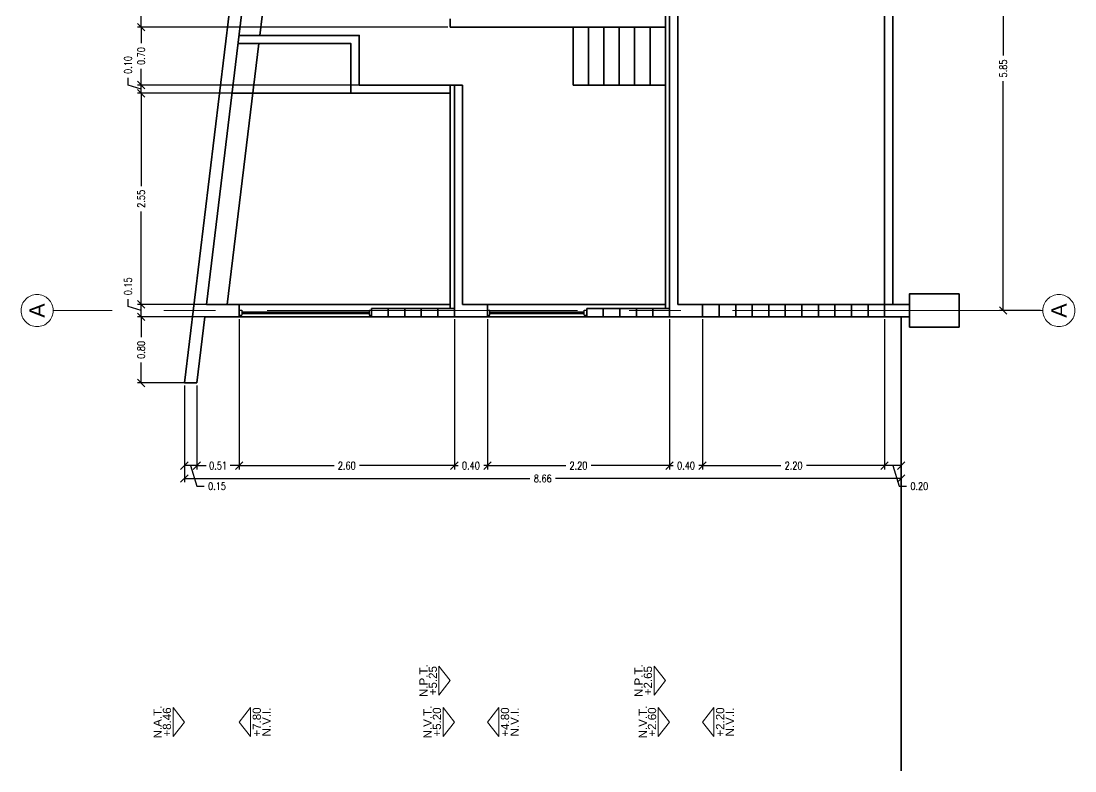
# Model space of a CAD drawing. Header units: metres. Extents: x -255 to -21, y -382 to -241.
# Drawn here: x -81.55 to -68.82, y -305.02 to -295.96 of the extents above; entities that cross this region are included whole.
import ezdxf
from ezdxf.enums import TextEntityAlignment as Align

# ---------------------------------------------------------------- set-up
doc = ezdxf.new("R2010")
doc.units = ezdxf.units.M
doc.header["$LTSCALE"] = 5
doc.header["$MEASUREMENT"] = 0
doc.linetypes.add('CENTER2', pattern=[1.125, 0.75, -0.125, 0.125, -0.125])
doc.layers.get('0').update_dxf_attribs({"color": 30})
for name, color, linetype, lineweight in [('A-ANNO-DIMS', 3, 'Continuous', 18), ('A-ANNO-SYMB', 3, 'Continuous', 18), ('A-ANNO-TEXT', 3, 'Continuous', 18), ('A-ELEV-MBE1', 7, 'Continuous', 35), ('A-GLAZ-FULL', 4, 'Continuous', 25), ('A-SECT-MCUT', 7, 'Continuous', 35), ('A-WALL-FULL-INTR', 7, 'Continuous', 35)]:
    doc.layers.add(name, color=color, linetype=linetype, lineweight=lineweight)
doc.styles.add('E-ARIAL', font='arial.ttf')
doc.styles.add('E-ROMANS', font='romans.shx', dxfattribs={"width": 0.8})
doc.styles.get("Standard").update_dxf_attribs({"font": 'arial.ttf'})
doc.dimstyles.new('E-0050_TICK_18', dxfattribs={"dimscale": 0.001, "dimtxt": 90, "dimasz": 90, "dimexe": 45, "dimexo": 30, "dimgap": 45, "dimtad": 0, "dimzin": 0, "dimdsep": 46, "dimtxsty": 'E-ROMANS', "dimblk": 'OBLIQUE', "dimcen": 45, "dimclrd": 256, "dimclre": 256, "dimclrt": 256, "dimadec": 0, "dimazin": 0, "dimtfac": 1, "dimtmove": 1, "dimatfit": 3, "dimldrblk": 'OPEN90', "dimfxl": 1, "dimtfill": 1, "dimtolj": 1, "dimtzin": 0, "dimarcsym": 0})

# ---------------------------------------------------------------- blocks, each defined once
blk = doc.blocks.new('TAG-LEVEL-CO')
for points in [[(0.352, 0.272), (-0.352, 0.272)], [(0.352, 0.272), (0, 0), (-0.352, 0.272)]]:
    blk.add_lwpolyline(points)
at = {"style": 'E-ARIAL'}
for tag, p in [('N.P.T.', (0, 0.486)), ('%%P0,00', (0, 0.262))]:
    blk.add_attdef(tag, text='', height=0.2, dxfattribs=at).set_placement(p, align=Align.BOTTOM_CENTER)
blk = doc.blocks.new('_Oblique')
at = {"color": 0, "linetype": 'ByBlock', "lineweight": -2}
blk.add_line((-0.5, -0.5), (0.5, 0.5), dxfattribs=at)
blk = doc.blocks.new('*D385')
at = {"layer": 'A-ANNO-DIMS', "lineweight": -2, "transparency": 16777216}
for p, q in [((-71.118, -299.561), (-71.118, -301.375)), ((-70.918, -299.561), (-70.918, -301.375)), ((-70.918, -301.33), (-71.118, -301.33)), ((-71.018, -301.33), (-70.943, -301.577)), ((-70.943, -301.577), (-70.853, -301.577))]:
    blk.add_line(p, q, dxfattribs=at)
at = {"layer": 'A-ANNO-DIMS', "lineweight": -2, "transparency": 16777216, "xscale": 0.09, "yscale": 0.09, "zscale": 0.09, "rotation": 180}
blk.add_blockref('_Oblique', (-71.118, -301.33), dxfattribs=at)
at = {"layer": 'A-ANNO-DIMS', "lineweight": -2, "transparency": 16777216, "xscale": 0.09, "yscale": 0.09, "zscale": 0.09}
blk.add_blockref('_Oblique', (-70.918, -301.33), dxfattribs=at)
at = {"layer": 'A-ANNO-DIMS', "transparency": 16777216, "insert": (-70.699, -301.577), "char_height": 0.09, "attachment_point": 5, "style": 'E-ROMANS', "bg_fill": 3, "box_fill_scale": 1.25, "bg_fill_color": 256, "bg_fill_true_color": 13158600, "bg_fill_transparency": 0}
blk.add_mtext('\\A1;0.20', dxfattribs=at)
blk = doc.blocks.new('_Open90')
at = {"color": 0, "linetype": 'ByBlock', "lineweight": -2}
for p, q in [((0, 0), (-1, 0)), ((-0.5, 0.5), (0, 0)), ((0, 0), (-0.5, -0.5))]:
    blk.add_line(p, q, dxfattribs=at)
blk = doc.blocks.new('*D386')
at = {"layer": 'A-ANNO-DIMS', "lineweight": -2, "transparency": 16777216}
for p, q in [((-73.318, -299.561), (-73.318, -301.375)), ((-71.118, -299.561), (-71.118, -301.375)), ((-73.318, -301.33), (-72.372, -301.33)), ((-71.118, -301.33), (-72.063, -301.33))]:
    blk.add_line(p, q, dxfattribs=at)
at = {"layer": 'A-ANNO-DIMS', "lineweight": -2, "transparency": 16777216, "xscale": 0.09, "yscale": 0.09, "zscale": 0.09, "rotation": 180}
blk.add_blockref('_Oblique', (-73.318, -301.33), dxfattribs=at)
at = {"layer": 'A-ANNO-DIMS', "lineweight": -2, "transparency": 16777216, "xscale": 0.09, "yscale": 0.09, "zscale": 0.09}
blk.add_blockref('_Oblique', (-71.118, -301.33), dxfattribs=at)
at = {"layer": 'A-ANNO-DIMS', "transparency": 16777216, "insert": (-72.218, -301.33), "char_height": 0.09, "attachment_point": 5, "style": 'E-ROMANS', "bg_fill": 3, "box_fill_scale": 1.25, "bg_fill_color": 256, "bg_fill_true_color": 13158600, "bg_fill_transparency": 0}
blk.add_mtext('\\A1;2.20', dxfattribs=at)
blk = doc.blocks.new('*D387')
at = {"layer": 'A-ANNO-DIMS', "lineweight": -2, "transparency": 16777216}
for p, q in [((-73.718, -299.561), (-73.718, -301.375)), ((-73.318, -299.561), (-73.318, -301.375)), ((-73.718, -301.33), (-73.672, -301.33)), ((-73.318, -301.33), (-73.363, -301.33))]:
    blk.add_line(p, q, dxfattribs=at)
at = {"layer": 'A-ANNO-DIMS', "lineweight": -2, "transparency": 16777216, "xscale": 0.09, "yscale": 0.09, "zscale": 0.09, "rotation": 180}
blk.add_blockref('_Oblique', (-73.718, -301.33), dxfattribs=at)
at = {"layer": 'A-ANNO-DIMS', "lineweight": -2, "transparency": 16777216, "xscale": 0.09, "yscale": 0.09, "zscale": 0.09}
blk.add_blockref('_Oblique', (-73.318, -301.33), dxfattribs=at)
at = {"layer": 'A-ANNO-DIMS', "transparency": 16777216, "insert": (-73.518, -301.33), "char_height": 0.09, "attachment_point": 5, "style": 'E-ROMANS', "bg_fill": 3, "box_fill_scale": 1.25, "bg_fill_color": 256, "bg_fill_true_color": 13158600, "bg_fill_transparency": 0}
blk.add_mtext('\\A1;0.40', dxfattribs=at)
blk = doc.blocks.new('*D388')
at = {"layer": 'A-ANNO-DIMS', "lineweight": -2, "transparency": 16777216}
for p, q in [((-75.918, -299.561), (-75.918, -301.375)), ((-73.718, -299.561), (-73.718, -301.375)), ((-75.918, -301.33), (-74.972, -301.33)), ((-73.718, -301.33), (-74.663, -301.33))]:
    blk.add_line(p, q, dxfattribs=at)
at = {"layer": 'A-ANNO-DIMS', "lineweight": -2, "transparency": 16777216, "xscale": 0.09, "yscale": 0.09, "zscale": 0.09, "rotation": 180}
blk.add_blockref('_Oblique', (-75.918, -301.33), dxfattribs=at)
at = {"layer": 'A-ANNO-DIMS', "lineweight": -2, "transparency": 16777216, "xscale": 0.09, "yscale": 0.09, "zscale": 0.09}
blk.add_blockref('_Oblique', (-73.718, -301.33), dxfattribs=at)
at = {"layer": 'A-ANNO-DIMS', "transparency": 16777216, "insert": (-74.818, -301.33), "char_height": 0.09, "attachment_point": 5, "style": 'E-ROMANS', "bg_fill": 3, "box_fill_scale": 1.25, "bg_fill_color": 256, "bg_fill_true_color": 13158600, "bg_fill_transparency": 0}
blk.add_mtext('\\A1;2.20', dxfattribs=at)
blk = doc.blocks.new('*D389')
at = {"layer": 'A-ANNO-DIMS', "lineweight": -2, "transparency": 16777216}
for p, q in [((-76.318, -299.561), (-76.318, -301.375)), ((-75.918, -299.561), (-75.918, -301.375)), ((-76.318, -301.33), (-76.272, -301.33)), ((-75.918, -301.33), (-75.963, -301.33))]:
    blk.add_line(p, q, dxfattribs=at)
at = {"layer": 'A-ANNO-DIMS', "lineweight": -2, "transparency": 16777216, "xscale": 0.09, "yscale": 0.09, "zscale": 0.09, "rotation": 180}
blk.add_blockref('_Oblique', (-76.318, -301.33), dxfattribs=at)
at = {"layer": 'A-ANNO-DIMS', "lineweight": -2, "transparency": 16777216, "xscale": 0.09, "yscale": 0.09, "zscale": 0.09}
blk.add_blockref('_Oblique', (-75.918, -301.33), dxfattribs=at)
at = {"layer": 'A-ANNO-DIMS', "transparency": 16777216, "insert": (-76.118, -301.33), "char_height": 0.09, "attachment_point": 5, "style": 'E-ROMANS', "bg_fill": 3, "box_fill_scale": 1.25, "bg_fill_color": 256, "bg_fill_true_color": 13158600, "bg_fill_transparency": 0}
blk.add_mtext('\\A1;0.40', dxfattribs=at)
blk = doc.blocks.new('*D390')
at = {"layer": 'A-ANNO-DIMS', "lineweight": -2, "transparency": 16777216}
for p, q in [((-78.918, -299.561), (-78.918, -301.375)), ((-76.318, -299.561), (-76.318, -301.375)), ((-78.918, -301.33), (-77.772, -301.33)), ((-76.318, -301.33), (-77.463, -301.33))]:
    blk.add_line(p, q, dxfattribs=at)
at = {"layer": 'A-ANNO-DIMS', "lineweight": -2, "transparency": 16777216, "xscale": 0.09, "yscale": 0.09, "zscale": 0.09, "rotation": 180}
blk.add_blockref('_Oblique', (-78.918, -301.33), dxfattribs=at)
at = {"layer": 'A-ANNO-DIMS', "lineweight": -2, "transparency": 16777216, "xscale": 0.09, "yscale": 0.09, "zscale": 0.09}
blk.add_blockref('_Oblique', (-76.318, -301.33), dxfattribs=at)
at = {"layer": 'A-ANNO-DIMS', "transparency": 16777216, "insert": (-77.618, -301.33), "char_height": 0.09, "attachment_point": 5, "style": 'E-ROMANS', "bg_fill": 3, "box_fill_scale": 1.25, "bg_fill_color": 256, "bg_fill_true_color": 13158600, "bg_fill_transparency": 0}
blk.add_mtext('\\A1;2.60', dxfattribs=at)
blk = doc.blocks.new('*D391')
at = {"layer": 'A-ANNO-DIMS', "lineweight": -2, "transparency": 16777216}
for p, q in [((-78.918, -299.561), (-78.918, -301.375)), ((-79.43, -300.361), (-79.43, -301.375)), ((-79.43, -301.33), (-79.318, -301.33)), ((-78.918, -301.33), (-79.029, -301.33))]:
    blk.add_line(p, q, dxfattribs=at)
at = {"layer": 'A-ANNO-DIMS', "lineweight": -2, "transparency": 16777216, "xscale": 0.09, "yscale": 0.09, "zscale": 0.09, "rotation": 180}
blk.add_blockref('_Oblique', (-79.43, -301.33), dxfattribs=at)
at = {"layer": 'A-ANNO-DIMS', "lineweight": -2, "transparency": 16777216, "xscale": 0.09, "yscale": 0.09, "zscale": 0.09}
blk.add_blockref('_Oblique', (-78.918, -301.33), dxfattribs=at)
at = {"layer": 'A-ANNO-DIMS', "transparency": 16777216, "insert": (-79.174, -301.33), "char_height": 0.09, "attachment_point": 5, "style": 'E-ROMANS', "bg_fill": 3, "box_fill_scale": 1.25, "bg_fill_color": 256, "bg_fill_true_color": 13158600, "bg_fill_transparency": 0}
blk.add_mtext('\\A1;0.51', dxfattribs=at)
blk = doc.blocks.new('*D392')
at = {"layer": 'A-ANNO-DIMS', "lineweight": -2, "transparency": 16777216}
for p, q in [((-79.581, -300.361), (-79.581, -301.375)), ((-79.43, -300.361), (-79.43, -301.375)), ((-79.43, -301.33), (-79.581, -301.33)), ((-79.506, -301.33), (-79.432, -301.577)), ((-79.432, -301.577), (-79.342, -301.577))]:
    blk.add_line(p, q, dxfattribs=at)
at = {"layer": 'A-ANNO-DIMS', "lineweight": -2, "transparency": 16777216, "xscale": 0.09, "yscale": 0.09, "zscale": 0.09, "rotation": 180}
blk.add_blockref('_Oblique', (-79.581, -301.33), dxfattribs=at)
at = {"layer": 'A-ANNO-DIMS', "lineweight": -2, "transparency": 16777216, "xscale": 0.09, "yscale": 0.09, "zscale": 0.09}
blk.add_blockref('_Oblique', (-79.43, -301.33), dxfattribs=at)
at = {"layer": 'A-ANNO-DIMS', "transparency": 16777216, "insert": (-79.187, -301.577), "char_height": 0.09, "attachment_point": 5, "style": 'E-ROMANS', "bg_fill": 3, "box_fill_scale": 1.25, "bg_fill_color": 256, "bg_fill_true_color": 13158600, "bg_fill_transparency": 0}
blk.add_mtext('\\A1;0.15', dxfattribs=at)
blk = doc.blocks.new('*D393')
at = {"layer": 'A-ANNO-DIMS', "lineweight": -2, "transparency": 16777216}
for p, q in [((-79.581, -300.361), (-79.581, -301.531)), ((-70.918, -300.361), (-70.918, -301.531)), ((-79.581, -301.486), (-75.404, -301.486)), ((-70.918, -301.486), (-75.095, -301.486))]:
    blk.add_line(p, q, dxfattribs=at)
at = {"layer": 'A-ANNO-DIMS', "lineweight": -2, "transparency": 16777216, "xscale": 0.09, "yscale": 0.09, "zscale": 0.09, "rotation": 180}
blk.add_blockref('_Oblique', (-79.581, -301.486), dxfattribs=at)
at = {"layer": 'A-ANNO-DIMS', "lineweight": -2, "transparency": 16777216, "xscale": 0.09, "yscale": 0.09, "zscale": 0.09}
blk.add_blockref('_Oblique', (-70.918, -301.486), dxfattribs=at)
at = {"layer": 'A-ANNO-DIMS', "transparency": 16777216, "insert": (-75.249, -301.486), "char_height": 0.09, "attachment_point": 5, "style": 'E-ROMANS', "bg_fill": 3, "box_fill_scale": 1.25, "bg_fill_color": 256, "bg_fill_true_color": 13158600, "bg_fill_transparency": 0}
blk.add_mtext('\\A1;8.66', dxfattribs=at)
blk = doc.blocks.new('*D394')
at = {"layer": 'A-ANNO-DIMS', "lineweight": -2, "transparency": 16777216}
for p, q in [((-79.363, -299.531), (-80.149, -299.531)), ((-80.104, -299.531), (-80.104, -299.776)), ((-80.104, -300.331), (-80.104, -300.085)), ((-79.46, -300.331), (-80.149, -300.331))]:
    blk.add_line(p, q, dxfattribs=at)
at = {"layer": 'A-ANNO-DIMS', "lineweight": -2, "transparency": 16777216, "xscale": 0.09, "yscale": 0.09, "zscale": 0.09}
for p, rotation in [((-80.104, -299.531), 90), ((-80.104, -300.331), 270)]:
    blk.add_blockref('_Oblique', p, dxfattribs=dict(at, rotation=rotation))
at = {"layer": 'A-ANNO-DIMS', "transparency": 16777216, "insert": (-80.104, -299.931), "char_height": 0.09, "attachment_point": 5, "rotation": 90, "style": 'E-ROMANS', "bg_fill": 3, "box_fill_scale": 1.25, "bg_fill_color": 256, "bg_fill_true_color": 13158600, "bg_fill_transparency": 0}
blk.add_mtext('\\A1;0.80', dxfattribs=at)
blk = doc.blocks.new('*D399')
at = {"layer": 'A-ANNO-DIMS', "lineweight": -2, "transparency": 16777216}
for p, q in [((-69.235, -293.606), (-69.729, -293.606)), ((-69.684, -293.606), (-69.684, -296.376)), ((-69.684, -299.456), (-69.684, -296.685)), ((-69.235, -299.456), (-69.729, -299.456))]:
    blk.add_line(p, q, dxfattribs=at)
at = {"layer": 'A-ANNO-DIMS', "lineweight": -2, "transparency": 16777216, "xscale": 0.09, "yscale": 0.09, "zscale": 0.09}
for p, rotation in [((-69.684, -293.606), 90), ((-69.684, -299.456), 270)]:
    blk.add_blockref('_Oblique', p, dxfattribs=dict(at, rotation=rotation))
at = {"layer": 'A-ANNO-DIMS', "transparency": 16777216, "insert": (-69.684, -296.531), "char_height": 0.09, "attachment_point": 5, "rotation": 90, "style": 'E-ROMANS', "bg_fill": 3, "box_fill_scale": 1.25, "bg_fill_color": 256, "bg_fill_true_color": 13158600, "bg_fill_transparency": 0}
blk.add_mtext('\\A1;5.85', dxfattribs=at)
blk = doc.blocks.new('*D562')
at = {"layer": 'A-ANNO-DIMS', "lineweight": -2, "transparency": 16777216}
for p, q in [((-80.262, -299.408), (-80.262, -299.318)), ((-80.104, -299.456), (-80.262, -299.408)), ((-78.948, -299.381), (-80.149, -299.381)), ((-80.104, -299.531), (-80.104, -299.381)), ((-78.948, -299.531), (-80.149, -299.531))]:
    blk.add_line(p, q, dxfattribs=at)
at = {"layer": 'A-ANNO-DIMS', "lineweight": -2, "transparency": 16777216, "xscale": 0.09, "yscale": 0.09, "zscale": 0.09, "rotation": 270}
blk.add_blockref('_Oblique', (-80.104, -299.531), dxfattribs=at)
at = {"layer": 'A-ANNO-DIMS', "transparency": 16777216, "insert": (-80.262, -299.164), "char_height": 0.09, "attachment_point": 5, "rotation": 90, "style": 'E-ROMANS', "bg_fill": 3, "box_fill_scale": 1.25, "bg_fill_color": 256, "bg_fill_true_color": 13158600, "bg_fill_transparency": 0}
blk.add_mtext('\\A1;0.15', dxfattribs=at)
at = {"layer": 'A-ANNO-DIMS', "lineweight": -2, "transparency": 16777216, "xscale": 0.09, "yscale": 0.09, "zscale": 0.09, "rotation": 90}
blk.add_blockref('_Oblique', (-80.104, -299.381), dxfattribs=at)
blk = doc.blocks.new('*D563')
at = {"layer": 'A-ANNO-DIMS', "lineweight": -2, "transparency": 16777216}
for p, q in [((-77.598, -296.831), (-80.149, -296.831)), ((-80.104, -296.831), (-80.104, -297.951)), ((-80.104, -299.381), (-80.104, -298.26)), ((-78.948, -299.381), (-80.149, -299.381))]:
    blk.add_line(p, q, dxfattribs=at)
at = {"layer": 'A-ANNO-DIMS', "lineweight": -2, "transparency": 16777216, "xscale": 0.09, "yscale": 0.09, "zscale": 0.09}
for p, rotation in [((-80.104, -296.831), 90), ((-80.104, -299.381), 270)]:
    blk.add_blockref('_Oblique', p, dxfattribs=dict(at, rotation=rotation))
at = {"layer": 'A-ANNO-DIMS', "transparency": 16777216, "insert": (-80.104, -298.106), "char_height": 0.09, "attachment_point": 5, "rotation": 90, "style": 'E-ROMANS', "bg_fill": 3, "box_fill_scale": 1.25, "bg_fill_color": 256, "bg_fill_true_color": 13158600, "bg_fill_transparency": 0}
blk.add_mtext('\\A1;2.55', dxfattribs=at)
blk = doc.blocks.new('*D564')
at = {"layer": 'A-ANNO-DIMS', "lineweight": -2, "transparency": 16777216}
for p, q in [((-80.262, -296.733), (-80.262, -296.643)), ((-80.104, -296.781), (-80.262, -296.733)), ((-76.398, -296.731), (-80.149, -296.731)), ((-80.104, -296.831), (-80.104, -296.731)), ((-77.598, -296.831), (-80.149, -296.831))]:
    blk.add_line(p, q, dxfattribs=at)
at = {"layer": 'A-ANNO-DIMS', "lineweight": -2, "transparency": 16777216, "xscale": 0.09, "yscale": 0.09, "zscale": 0.09}
for p, rotation in [((-80.104, -296.731), 90), ((-80.104, -296.831), 270)]:
    blk.add_blockref('_Oblique', p, dxfattribs=dict(at, rotation=rotation))
at = {"layer": 'A-ANNO-DIMS', "transparency": 16777216, "insert": (-80.262, -296.489), "char_height": 0.09, "attachment_point": 5, "rotation": 90, "style": 'E-ROMANS', "bg_fill": 3, "box_fill_scale": 1.25, "bg_fill_color": 256, "bg_fill_true_color": 13158600, "bg_fill_transparency": 0}
blk.add_mtext('\\A1;0.10', dxfattribs=at)
blk = doc.blocks.new('*D565')
at = {"layer": 'A-ANNO-DIMS', "lineweight": -2, "transparency": 16777216}
for p, q in [((-76.398, -296.031), (-80.149, -296.031)), ((-80.104, -296.031), (-80.104, -296.226)), ((-80.104, -296.731), (-80.104, -296.535)), ((-76.398, -296.731), (-80.149, -296.731))]:
    blk.add_line(p, q, dxfattribs=at)
at = {"layer": 'A-ANNO-DIMS', "lineweight": -2, "transparency": 16777216, "xscale": 0.09, "yscale": 0.09, "zscale": 0.09}
for p, rotation in [((-80.104, -296.031), 90), ((-80.104, -296.731), 270)]:
    blk.add_blockref('_Oblique', p, dxfattribs=dict(at, rotation=rotation))
at = {"layer": 'A-ANNO-DIMS', "transparency": 16777216, "insert": (-80.104, -296.381), "char_height": 0.09, "attachment_point": 5, "rotation": 90, "style": 'E-ROMANS', "bg_fill": 3, "box_fill_scale": 1.25, "bg_fill_color": 256, "bg_fill_true_color": 13158600, "bg_fill_transparency": 0}
blk.add_mtext('\\A1;0.70', dxfattribs=at)
blk = doc.blocks.new('*D566')
at = {"layer": 'A-ANNO-DIMS', "lineweight": -2, "transparency": 16777216}
for p, q in [((-76.398, -295.331), (-80.149, -295.331)), ((-80.104, -295.331), (-80.104, -295.526)), ((-80.104, -296.031), (-80.104, -295.835)), ((-76.398, -296.031), (-80.149, -296.031))]:
    blk.add_line(p, q, dxfattribs=at)
at = {"layer": 'A-ANNO-DIMS', "lineweight": -2, "transparency": 16777216, "xscale": 0.09, "yscale": 0.09, "zscale": 0.09}
for p, rotation in [((-80.104, -295.331), 90), ((-80.104, -296.031), 270)]:
    blk.add_blockref('_Oblique', p, dxfattribs=dict(at, rotation=rotation))
at = {"layer": 'A-ANNO-DIMS', "transparency": 16777216, "insert": (-80.104, -295.681), "char_height": 0.09, "attachment_point": 5, "rotation": 90, "style": 'E-ROMANS', "bg_fill": 3, "box_fill_scale": 1.25, "bg_fill_color": 256, "bg_fill_true_color": 13158600, "bg_fill_transparency": 0}
blk.add_mtext('\\A1;0.70', dxfattribs=at)

msp = doc.modelspace()

# ---------------------------------------------------------------- linework, layer by layer
at = {"layer": 'A-ANNO-SYMB', "linetype": 'CENTER2'}
msp.add_lwpolyline([(-69.205, -299.456), (-81.167, -299.456)], dxfattribs=at)
for centre in [(-81.361, -299.456), (-69.011, -299.456)]:
    msp.add_circle(centre, 0.194, dxfattribs=at)
at = {"layer": 'A-ELEV-MBE1'}
for p, q in [((-78.572, -295.331), (-78.669, -296.131)), ((-78.681, -296.231), (-79.063, -299.381)), ((-73.768, -296.731), (-74.882, -296.731)), ((-77.568, -296.831), (-79.006, -296.831)), ((-73.768, -299.381), (-75.918, -299.381))]:
    msp.add_line(p, q, dxfattribs=at)
for points in [[(-74.882, -296.031), (-74.882, -296.731)], [(-74.696, -296.031), (-74.696, -296.731)], [(-74.51, -296.031), (-74.51, -296.731)], [(-74.325, -296.031), (-74.325, -296.731)], [(-74.139, -296.031), (-74.139, -296.731)], [(-73.953, -296.031), (-73.953, -296.731)]]:
    msp.add_lwpolyline(points, dxfattribs=at)
at = {"layer": 'A-GLAZ-FULL'}
for p, q in [((-77.348, -299.451), (-77.318, -299.451)), ((-75.918, -299.451), (-75.888, -299.451)), ((-74.748, -299.451), (-74.718, -299.451))]:
    msp.add_line(p, q, dxfattribs=at)
at = {"layer": 'A-SECT-MCUT'}
for p, q in [((-73.718, -293.531), (-73.718, -299.531)), ((-71.118, -299.381), (-71.118, -293.681)), ((-71.018, -299.381), (-71.018, -293.681)), ((-76.368, -295.931), (-76.368, -296.031)), ((-76.368, -296.731), (-76.218, -296.731)), ((-76.318, -296.731), (-76.318, -299.531)), ((-76.218, -296.731), (-76.218, -299.381)), ((-78.918, -299.381), (-79.315, -299.381)), ((-78.918, -299.531), (-78.918, -299.381)), ((-77.318, -299.531), (-77.318, -299.431)), ((-77.118, -299.531), (-77.118, -299.431)), ((-76.918, -299.531), (-76.918, -299.431)), ((-76.718, -299.531), (-76.718, -299.431)), ((-76.518, -299.531), (-76.518, -299.431)), ((-76.318, -299.343), (-76.318, -299.531)), ((-75.918, -299.381), (-76.218, -299.381)), ((-75.918, -299.531), (-75.918, -299.381)), ((-73.318, -299.381), (-73.618, -299.381)), ((-73.318, -299.531), (-73.318, -299.381)), ((-73.318, -299.381), (-71.118, -299.381)), ((-73.118, -299.531), (-73.118, -299.381)), ((-72.918, -299.531), (-72.918, -299.381)), ((-72.718, -299.531), (-72.718, -299.381)), ((-72.518, -299.531), (-72.518, -299.381)), ((-72.318, -299.531), (-72.318, -299.381)), ((-72.118, -299.531), (-72.118, -299.381)), ((-71.918, -299.531), (-71.918, -299.381)), ((-71.718, -299.531), (-71.718, -299.381)), ((-71.518, -299.531), (-71.518, -299.381)), ((-71.318, -299.531), (-71.318, -299.381)), ((-71.118, -299.531), (-71.118, -299.381)), ((-71.118, -299.381), (-70.818, -299.381)), ((-79.333, -299.531), (-78.918, -299.531)), ((-76.318, -299.531), (-75.918, -299.531)), ((-73.718, -299.531), (-73.318, -299.531)), ((-70.818, -299.531), (-71.118, -299.531)), ((-79.43, -300.331), (-79.581, -300.331))]:
    msp.add_line(p, q, dxfattribs=at)
for points in [[(-78.735, -293.331), (-79.581, -300.331)], [(-73.718, -293.764), (-73.718, -293.531), (-73.318, -293.531), (-73.318, -293.681), (-73.618, -293.681), (-73.618, -299.381)], [(-78.624, -293.681), (-79.315, -299.381)], [(-73.768, -293.681), (-73.768, -299.431)], [(-73.768, -296.031), (-76.368, -296.031)], [(-76.368, -296.731), (-76.368, -299.431)], [(-77.318, -299.431), (-76.318, -299.431)], [(-74.718, -299.431), (-73.718, -299.431)], [(-79.333, -299.531), (-79.43, -300.331)], [(-71.118, -299.531), (-73.318, -299.531)], [(-70.918, -305.019), (-70.918, -299.531)]]:
    msp.add_lwpolyline(points, dxfattribs=at)
msp.add_lwpolyline([(-70.818, -299.656), (-70.818, -299.256), (-70.218, -299.256), (-70.218, -299.656)], close=True, dxfattribs=at)
at = {"layer": 'A-WALL-FULL-INTR'}
for p, q in [((-76.368, -296.731), (-77.468, -296.731)), ((-76.368, -296.831), (-77.568, -296.831))]:
    msp.add_line(p, q, dxfattribs=at)
for points in [[(-77.568, -296.831), (-77.568, -296.231), (-78.933, -296.231)], [(-77.468, -296.731), (-77.468, -296.131), (-78.921, -296.131)]]:
    msp.add_lwpolyline(points, dxfattribs=at)

# ---------------------------------------------------------------- block references
at = {"layer": 'A-ANNO-SYMB', "xscale": 0.5, "yscale": 0.5, "zscale": 0.5, "rotation": 90}
for p, values in [((-76.368, -303.928), {'%%P0,00': '+5.25', 'N.P.T.': 'N.P.T.'}), ((-73.768, -303.928), {'%%P0,00': '+2.65', 'N.P.T.': 'N.P.T.'}), ((-79.581, -304.428), {'%%P0,00': '+8.46', 'N.P.T.': 'N.A.T.'}), ((-76.318, -304.428), {'%%P0,00': '+5.20', 'N.P.T.': 'N.V.T.'}), ((-73.718, -304.428), {'%%P0,00': '+2.60', 'N.P.T.': 'N.V.T.'})]:
    msp.add_blockref('TAG-LEVEL-CO', p, dxfattribs=at).add_auto_attribs(values)
at = {"layer": 'A-ANNO-SYMB'}
ref = msp.add_blockref('TAG-LEVEL-CO', (-78.918, -304.428), dxfattribs=dict(at, xscale=-0.5, yscale=0.5, zscale=0.5, rotation=270))
ref.add_attrib('%%P0,00', '+7.80', dxfattribs={"layer": '0', "height": 0.1, "rotation": 90, "style": 'E-ARIAL'}).set_placement((-78.626, -304.428), align=Align.BOTTOM_CENTER)
ref.add_attrib('N.P.T.', 'N.V.I.', dxfattribs={"layer": '0', "height": 0.1, "rotation": 90, "style": 'E-ARIAL'}).set_placement((-78.509, -304.428), align=Align.BOTTOM_CENTER)
ref = msp.add_blockref('TAG-LEVEL-CO', (-75.918, -304.428), dxfattribs=dict(at, xscale=-0.5, yscale=0.5, zscale=0.5, rotation=270))
ref.add_attrib('%%P0,00', '+4.80', dxfattribs={"layer": '0', "height": 0.1, "rotation": 90, "style": 'E-ARIAL'}).set_placement((-75.626, -304.428), align=Align.BOTTOM_CENTER)
ref.add_attrib('N.P.T.', 'N.V.I.', dxfattribs={"layer": '0', "height": 0.1, "rotation": 90, "style": 'E-ARIAL'}).set_placement((-75.509, -304.428), align=Align.BOTTOM_CENTER)
ref = msp.add_blockref('TAG-LEVEL-CO', (-73.318, -304.428), dxfattribs=dict(at, xscale=-0.5, yscale=0.5, zscale=0.5, rotation=270))
ref.add_attrib('%%P0,00', '+2.20', dxfattribs={"layer": '0', "height": 0.1, "rotation": 90, "style": 'E-ARIAL'}).set_placement((-73.026, -304.428), align=Align.BOTTOM_CENTER)
ref.add_attrib('N.P.T.', 'N.V.I.', dxfattribs={"layer": '0', "height": 0.1, "rotation": 90, "style": 'E-ARIAL'}).set_placement((-72.909, -304.428), align=Align.BOTTOM_CENTER)

# ---------------------------------------------------------------- texts
at = {"layer": 'A-ANNO-TEXT', "char_height": 0.18608, "attachment_point": 5, "rotation": 90}
for insert in [(-81.361, -299.456), (-69.011, -299.456)]:
    msp.add_mtext('{\\fArial|b0|i0|c0|p34;A}', dxfattribs=dict(at, insert=insert))

# ---------------------------------------------------------------- next in the draw order: dimensions: what is measured, and where the dimension line sits
at = {"layer": 'A-ANNO-DIMS'}
for base, p1, p2, angle, picture, middle in [((-69.684, -293.606), (-69.205, -299.456), (-69.205, -293.606), 90, '*D399', (-69.684, -296.531)), ((-71.118, -301.33), (-70.918, -299.531), (-71.118, -299.531), 180, '*D385', (-70.808, -301.577))]:
    dim = msp.add_linear_dim(base=base, p1=p1, p2=p2, angle=angle, dimstyle='E-0050_TICK_18', dxfattribs=at)
    dim.commit()
    dim.dimension.update_dxf_attribs({"geometry": picture, "text_midpoint": middle})

# ---------------------------------------------------------------- next in the draw order: dimensions: what is measured, and where the dimension line sits
dim = msp.add_linear_dim(base=(-73.318, -301.33), p1=(-71.118, -299.531), p2=(-73.318, -299.531), angle=180, dimstyle='E-0050_TICK_18', dxfattribs=at)
dim.commit()
dim.dimension.update_dxf_attribs({"geometry": '*D386', "text_midpoint": (-72.218, -301.33)})

# ---------------------------------------------------------------- next in the draw order: dimensions: what is measured, and where the dimension line sits
dim = msp.add_linear_dim(base=(-73.718, -301.33), p1=(-73.318, -299.531), p2=(-73.718, -299.531), angle=180, dimstyle='E-0050_TICK_18', dxfattribs=at)
dim.commit()
dim.dimension.update_dxf_attribs({"geometry": '*D387', "text_midpoint": (-73.518, -301.33)})

# ---------------------------------------------------------------- next in the draw order: dimensions: what is measured, and where the dimension line sits
dim = msp.add_linear_dim(base=(-75.918, -301.33), p1=(-73.718, -299.531), p2=(-75.918, -299.531), angle=180, dimstyle='E-0050_TICK_18', dxfattribs=at)
dim.commit()
dim.dimension.update_dxf_attribs({"geometry": '*D388', "text_midpoint": (-74.818, -301.33)})

# ---------------------------------------------------------------- next in the draw order: linework, layer by layer
at = {"layer": 'A-GLAZ-FULL'}
for q in [(-74.748, -299.451), (-74.718, -299.511)]:
    msp.add_line((-74.748, -299.511), q, dxfattribs=at)
at = {"layer": 'A-SECT-MCUT'}
for p, q in [((-74.718, -299.531), (-74.718, -299.431)), ((-74.518, -299.531), (-74.518, -299.431)), ((-74.318, -299.531), (-74.318, -299.431)), ((-74.118, -299.531), (-74.118, -299.431)), ((-73.918, -299.531), (-73.918, -299.431))]:
    msp.add_line(p, q, dxfattribs=at)
msp.add_lwpolyline([(-74.718, -299.531), (-73.718, -299.531)], dxfattribs=at)

# ---------------------------------------------------------------- next in the draw order: dimensions: what is measured, and where the dimension line sits
at = {"layer": 'A-ANNO-DIMS'}
dim = msp.add_linear_dim(base=(-76.318, -301.33), p1=(-75.918, -299.531), p2=(-76.318, -299.531), angle=180, dimstyle='E-0050_TICK_18', dxfattribs=at)
dim.commit()
dim.dimension.update_dxf_attribs({"geometry": '*D389', "text_midpoint": (-76.118, -301.33)})

# ---------------------------------------------------------------- next in the draw order: linework, layer by layer
at = {"layer": 'A-ELEV-MBE1'}
msp.add_line((-75.918, -299.531), (-74.718, -299.531), dxfattribs=at)
at = {"layer": 'A-GLAZ-FULL'}
for p, q in [((-75.918, -299.511), (-75.888, -299.511)), ((-75.888, -299.511), (-75.888, -299.451)), ((-75.888, -299.471), (-74.748, -299.471)), ((-75.888, -299.481), (-74.748, -299.481)), ((-75.888, -299.491), (-74.748, -299.491))]:
    msp.add_line(p, q, dxfattribs=at)

# ---------------------------------------------------------------- next in the draw order: dimensions: what is measured, and where the dimension line sits
at = {"layer": 'A-ANNO-DIMS'}
dim = msp.add_linear_dim(base=(-78.918, -301.33), p1=(-76.318, -299.531), p2=(-78.918, -299.531), angle=180, dimstyle='E-0050_TICK_18', dxfattribs=at)
dim.commit()
dim.dimension.update_dxf_attribs({"geometry": '*D390', "text_midpoint": (-77.618, -301.33)})

# ---------------------------------------------------------------- next in the draw order: linework, layer by layer
at = {"layer": 'A-GLAZ-FULL'}
for p, q in [((-77.348, -299.451), (-77.348, -299.511)), ((-77.348, -299.511), (-77.318, -299.511))]:
    msp.add_line(p, q, dxfattribs=at)
at = {"layer": 'A-SECT-MCUT'}
msp.add_lwpolyline([(-77.318, -299.531), (-76.318, -299.531)], dxfattribs=at)

# ---------------------------------------------------------------- next in the draw order: dimensions: what is measured, and where the dimension line sits
at = {"layer": 'A-ANNO-DIMS'}
dim = msp.add_linear_dim(base=(-79.43, -301.33), p1=(-78.918, -299.531), p2=(-79.43, -300.331), angle=180, dimstyle='E-0050_TICK_18', dxfattribs=at)
dim.commit()
dim.dimension.update_dxf_attribs({"geometry": '*D391', "text_midpoint": (-79.174, -301.33)})

# ---------------------------------------------------------------- next in the draw order: dimensions: what is measured, and where the dimension line sits
dim = msp.add_linear_dim(base=(-79.581, -301.33), p1=(-79.43, -300.331), p2=(-79.581, -300.331), angle=180, dimstyle='E-0050_TICK_18', dxfattribs=at)
dim.commit()
dim.dimension.update_dxf_attribs({"geometry": '*D392', "text_midpoint": (-79.297, -301.577)})

# ---------------------------------------------------------------- next in the draw order: dimensions: what is measured, and where the dimension line sits
dim = msp.add_linear_dim(base=(-70.918, -301.486), p1=(-79.581, -300.331), p2=(-70.918, -300.331), angle=180, dimstyle='E-0050_TICK_18', dxfattribs=at)
dim.commit()
dim.dimension.update_dxf_attribs({"geometry": '*D393', "text_midpoint": (-75.249, -301.486)})

# ---------------------------------------------------------------- next in the draw order: dimensions: what is measured, and where the dimension line sits
dim = msp.add_linear_dim(base=(-80.104, -299.531), p1=(-79.43, -300.331), p2=(-79.333, -299.531), angle=90, dimstyle='E-0050_TICK_18', dxfattribs=at)
dim.commit()
dim.dimension.update_dxf_attribs({"geometry": '*D394', "text_midpoint": (-80.104, -299.931)})

# ---------------------------------------------------------------- next in the draw order: dimensions: what is measured, and where the dimension line sits
dim = msp.add_linear_dim(base=(-80.104, -299.381), p1=(-78.918, -299.531), p2=(-78.918, -299.381), angle=90, dimstyle='E-0050_TICK_18', dxfattribs=at)
dim.commit()
dim.dimension.update_dxf_attribs({"geometry": '*D562', "text_midpoint": (-80.262, -299.273)})

# ---------------------------------------------------------------- next in the draw order: linework, layer by layer
at = {"layer": 'A-ELEV-MBE1'}
msp.add_line((-78.918, -299.531), (-77.318, -299.531), dxfattribs=at)
at = {"layer": 'A-GLAZ-FULL'}
for p, q in [((-78.918, -299.511), (-78.888, -299.511)), ((-78.888, -299.491), (-77.348, -299.491))]:
    msp.add_line(p, q, dxfattribs=at)

# ---------------------------------------------------------------- next in the draw order: dimensions: what is measured, and where the dimension line sits
at = {"layer": 'A-ANNO-DIMS'}
dim = msp.add_linear_dim(base=(-80.104, -296.831), p1=(-78.918, -299.381), p2=(-77.568, -296.831), angle=90, dimstyle='E-0050_TICK_18', dxfattribs=at)
dim.commit()
dim.dimension.update_dxf_attribs({"geometry": '*D563', "text_midpoint": (-80.104, -298.106)})

# ---------------------------------------------------------------- next in the draw order: linework, layer by layer
at = {"layer": 'A-ELEV-MBE1'}
msp.add_line((-78.918, -299.381), (-76.368, -299.381), dxfattribs=at)
at = {"layer": 'A-GLAZ-FULL'}
for p, q in [((-78.918, -299.451), (-78.888, -299.451)), ((-78.888, -299.451), (-78.888, -299.511)), ((-78.888, -299.471), (-77.348, -299.471)), ((-78.888, -299.481), (-77.348, -299.481))]:
    msp.add_line(p, q, dxfattribs=at)

# ---------------------------------------------------------------- next in the draw order: dimensions: what is measured, and where the dimension line sits
at = {"layer": 'A-ANNO-DIMS'}
dim = msp.add_linear_dim(base=(-80.104, -296.731), p1=(-77.568, -296.831), p2=(-76.368, -296.731), angle=90, dimstyle='E-0050_TICK_18', dxfattribs=at)
dim.commit()
dim.dimension.update_dxf_attribs({"geometry": '*D564', "text_midpoint": (-80.262, -296.598)})

# ---------------------------------------------------------------- next in the draw order: dimensions: what is measured, and where the dimension line sits
dim = msp.add_linear_dim(base=(-80.104, -296.031), p1=(-76.368, -296.731), p2=(-76.368, -296.031), angle=90, dimstyle='E-0050_TICK_18', dxfattribs=at)
dim.commit()
dim.dimension.update_dxf_attribs({"geometry": '*D565', "text_midpoint": (-80.104, -296.381)})

# ---------------------------------------------------------------- next in the draw order: dimensions: what is measured, and where the dimension line sits
dim = msp.add_linear_dim(base=(-80.104, -295.331), p1=(-76.368, -296.031), p2=(-76.368, -295.331), angle=90, dimstyle='E-0050_TICK_18', dxfattribs=at)
dim.commit()
dim.dimension.update_dxf_attribs({"geometry": '*D566', "text_midpoint": (-80.104, -295.681)})

doc.saveas('drawing.dxf')
